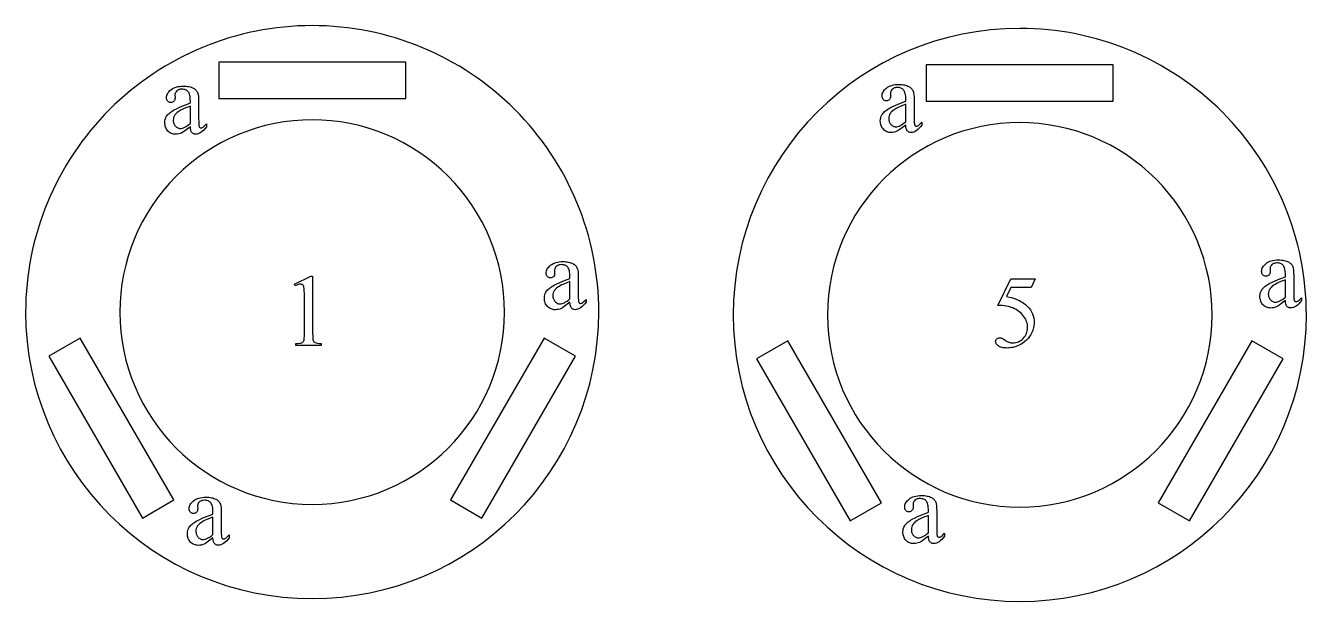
# Model space of a CAD drawing. Extents: x -27 to 581, y 232 to 579.
# Drawn here: x -24.4 to 84.3, y 449.5 to 498.4 of the extents above; entities that cross this region are included whole.
import ezdxf

# ---------------------------------------------------------------- set-up
doc = ezdxf.new("R2010")
doc.units = 0
doc.header["$MEASUREMENT"] = 0
doc.layers.get('0').update_dxf_attribs({"linetype": 'CONTINUOUS'})

msp = doc.modelspace()

# ---------------------------------------------------------------- linework, layer by layer
at = {"color": 3}
for points in [[(-7.980539, 492.236298), (7.891461, 492.236298), (7.891461, 495.308289), (-7.980539, 495.308289)], [(52.063507, 492.000763), (67.935509, 492.000763), (67.935509, 495.072754), (52.063507, 495.072754)], [(-11.789703, 458.147522), (-19.725704, 471.893066), (-22.386133, 470.357086), (-14.450133, 456.611542)], [(19.636625, 471.893066), (11.700626, 458.147522), (14.361056, 456.611542), (22.297056, 470.357086)], [(48.254345, 457.911987), (40.318344, 471.657532), (37.657913, 470.121552), (45.593914, 456.375977)], [(79.680672, 471.657532), (71.744675, 457.911987), (74.405106, 456.375977), (82.341103, 470.121552)]]:
    msp.add_lwpolyline(points, close=True, dxfattribs=at)
at = {"color": 18}
for points in [[(-10.38457, 489.828979), (-10.656163, 489.621918), (-10.872004, 489.463684), (-11.032092, 489.354309), (-11.136429, 489.293762), (-11.252977, 489.247314), (-11.373242, 489.214111), (-11.497225, 489.194214), (-11.624924, 489.187561), (-11.723585, 489.191895), (-11.817801, 489.204834), (-11.907568, 489.22641), (-11.992888, 489.256592), (-12.073763, 489.295441), (-12.150189, 489.342896), (-12.22217, 489.398987), (-12.289702, 489.463684), (-12.350931, 489.535431), (-12.403995, 489.61261), (-12.448895, 489.695251), (-12.485632, 489.783325), (-12.514205, 489.876831), (-12.534615, 489.9758), (-12.54686, 490.0802), (-12.550941, 490.190063), (-12.542977, 490.327576), (-12.519083, 490.455536), (-12.47926, 490.573944), (-12.423508, 490.6828), (-12.375953, 490.754486), (-12.320367, 490.825104), (-12.256749, 490.894653), (-12.185102, 490.963135), (-12.105422, 491.030579), (-12.017712, 491.096954), (-11.92197, 491.162262), (-11.818198, 491.226501), (-11.701484, 491.291962), (-11.566916, 491.36084), (-11.244216, 491.509003), (-10.850101, 491.670959), (-10.38457, 491.84668), (-10.38457, 491.999603), (-10.387457, 492.139404), (-10.396119, 492.267761), (-10.410555, 492.384705), (-10.430765, 492.490234), (-10.456749, 492.584351), (-10.488508, 492.667053), (-10.526041, 492.738342), (-10.569349, 492.798187), (-10.618165, 492.848969), (-10.672225, 492.892975), (-10.731528, 492.930206), (-10.796075, 492.960693), (-10.865865, 492.984375), (-10.940898, 493.001282), (-11.021174, 493.011444), (-11.106694, 493.014832), (-11.233597, 493.005798), (-11.291871, 492.994507), (-11.346694, 492.978729), (-11.398066, 492.958435), (-11.445986, 492.933594), (-11.490455, 492.904266), (-11.531473, 492.870422), (-11.602092, 492.795532), (-11.629835, 492.756104), (-11.652534, 492.715363), (-11.67019, 492.673279), (-11.6828, 492.629883), (-11.690367, 492.585144), (-11.692888, 492.539093), (-11.684393, 492.292725), (-11.690632, 492.200592), (-11.709349, 492.119629), (-11.740543, 492.049805), (-11.784216, 491.991119), (-11.837977, 491.944641), (-11.899437, 491.911469), (-11.968596, 491.891571), (-12.045455, 491.884918), (-12.120455, 491.891815), (-12.188287, 491.912537), (-12.248951, 491.947052), (-12.302446, 491.995361), (-12.346119, 492.055634), (-12.377314, 492.125977), (-12.39603, 492.206421), (-12.402269, 492.296967), (-12.396428, 492.38736), (-12.378906, 492.475891), (-12.349703, 492.562561), (-12.308818, 492.6474), (-12.256251, 492.730377), (-12.192003, 492.811462), (-12.116075, 492.890717), (-12.028464, 492.968109), (-11.9303, 493.039795), (-11.822712, 493.101929), (-11.705698, 493.15448), (-11.579261, 493.197479), (-11.443398, 493.230957), (-11.29811, 493.254822), (-11.143397, 493.269165), (-10.97926, 493.273956), (-10.852623, 493.27124), (-10.731827, 493.263062), (-10.616871, 493.249451), (-10.507756, 493.230408), (-10.404482, 493.205933), (-10.307048, 493.175995), (-10.215455, 493.140625), (-10.129703, 493.099792), (-10.069105, 493.064545), (-10.012623, 493.024658), (-9.960256, 492.980133), (-9.912004, 492.930939), (-9.867867, 492.877106), (-9.827845, 492.818634), (-9.791937, 492.755524), (-9.760145, 492.687744), (-9.742225, 492.636108), (-9.726694, 492.57254), (-9.7028, 492.409515), (-9.688464, 492.19873), (-9.683685, 491.940155), (-9.683685, 490.61908), (-9.678375, 490.17041), (-9.671739, 490.026917), (-9.662446, 489.937317), (-9.650101, 489.879822), (-9.634305, 489.832703), (-9.615057, 489.795959), (-9.592358, 489.769531), (-9.567003, 489.750946), (-9.539791, 489.737671), (-9.51072, 489.729706), (-9.479792, 489.727051), (-9.416075, 489.734497), (-9.360853, 489.756775), (-9.305898, 489.796875), (-9.230234, 489.861908), (-9.016783, 490.066864), (-9.016783, 489.828979), (-9.135056, 489.679657), (-9.252004, 489.550232), (-9.367623, 489.440735), (-9.481915, 489.351135), (-9.59488, 489.281433), (-9.706517, 489.231659), (-9.816827, 489.201782), (-9.871484, 489.194305), (-9.925809, 489.191833), (-10.02457, 489.200867), (-10.069968, 489.212128), (-10.112712, 489.227936), (-10.152801, 489.24823), (-10.190234, 489.273071), (-10.225013, 489.302399), (-10.257136, 489.336243), (-10.286075, 489.375549), (-10.311296, 489.421204), (-10.3328, 489.473236), (-10.350588, 489.531647), (-10.375012, 489.667572)], [(50.328857, 489.973389), (50.057266, 489.766296), (49.841423, 489.608093), (49.681335, 489.498718), (49.577, 489.438171), (49.460449, 489.391724), (49.340187, 489.358521), (49.216202, 489.338623), (49.088505, 489.33197), (48.989841, 489.336304), (48.895626, 489.349243), (48.805859, 489.370789), (48.720539, 489.401001), (48.639664, 489.439819), (48.56324, 489.487305), (48.491257, 489.543365), (48.423725, 489.608093), (48.362499, 489.67984), (48.309433, 489.757019), (48.264534, 489.839661), (48.227795, 489.927734), (48.199223, 490.02124), (48.178814, 490.120209), (48.166569, 490.224609), (48.162487, 490.334473), (48.170452, 490.471985), (48.194344, 490.599945), (48.234169, 490.718353), (48.289921, 490.827209), (48.337475, 490.898865), (48.393063, 490.969482), (48.45668, 491.039063), (48.528328, 491.107544), (48.608006, 491.174988), (48.695717, 491.241364), (48.791458, 491.306671), (48.895229, 491.370911), (49.011944, 491.43634), (49.146511, 491.505249), (49.469212, 491.653381), (49.863327, 491.815338), (50.328857, 491.991089), (50.328857, 492.144012), (50.32597, 492.283783), (50.31731, 492.41217), (50.302872, 492.529114), (50.282661, 492.634644), (50.25668, 492.72876), (50.224918, 492.811462), (50.187386, 492.882721), (50.144081, 492.942596), (50.095264, 492.993378), (50.041203, 493.037384), (49.981899, 493.074615), (49.917355, 493.105072), (49.847565, 493.128784), (49.77253, 493.145691), (49.692253, 493.155853), (49.606735, 493.159241), (49.479832, 493.150208), (49.421558, 493.138916), (49.366734, 493.123138), (49.315361, 493.102814), (49.267441, 493.078003), (49.222973, 493.048645), (49.181957, 493.014801), (49.111336, 492.939941), (49.083591, 492.900513), (49.060894, 492.859772), (49.04324, 492.817688), (49.030628, 492.774292), (49.02306, 492.729553), (49.020538, 492.683472), (49.029034, 492.437103), (49.022797, 492.344971), (49.004078, 492.264008), (48.972885, 492.194183), (48.929211, 492.135529), (48.87545, 492.08905), (48.813992, 492.055878), (48.744831, 492.03595), (48.667973, 492.029327), (48.592972, 492.036224), (48.525143, 492.056946), (48.464478, 492.091431), (48.41098, 492.139771), (48.36731, 492.200012), (48.336113, 492.270386), (48.317398, 492.35083), (48.311157, 492.441345), (48.317001, 492.531738), (48.334522, 492.6203), (48.363724, 492.70697), (48.40461, 492.791809), (48.457176, 492.874756), (48.521423, 492.955872), (48.597355, 493.035126), (48.684963, 493.112518), (48.783127, 493.184204), (48.890717, 493.246307), (49.007729, 493.298889), (49.134167, 493.341888), (49.270031, 493.375336), (49.415318, 493.399231), (49.57003, 493.413574), (49.734169, 493.418335), (49.860806, 493.415619), (49.981602, 493.407471), (50.096558, 493.39386), (50.205673, 493.374817), (50.308945, 493.350311), (50.40638, 493.320374), (50.497974, 493.285004), (50.583725, 493.244202), (50.644321, 493.208954), (50.700806, 493.169067), (50.753174, 493.124512), (50.801426, 493.075348), (50.845562, 493.021515), (50.885582, 492.963043), (50.92149, 492.899902), (50.953281, 492.832153), (50.971203, 492.780518), (50.986732, 492.716919), (51.010628, 492.553925), (51.024963, 492.34314), (51.029743, 492.084534), (51.029743, 490.763489), (51.035053, 490.314819), (51.041691, 490.171326), (51.050983, 490.081726), (51.063328, 490.024231), (51.079124, 489.977112), (51.09837, 489.940338), (51.121071, 489.91394), (51.146423, 489.895325), (51.173637, 489.88208), (51.202709, 489.874084), (51.233635, 489.87146), (51.297352, 489.878876), (51.352573, 489.901184), (51.407532, 489.941284), (51.483192, 490.006317), (51.696644, 490.211273), (51.696644, 489.973389), (51.578373, 489.824066), (51.461426, 489.694641), (51.345806, 489.585114), (51.231514, 489.495514), (51.118549, 489.425842), (51.006912, 489.376038), (50.896603, 489.346191), (50.841946, 489.338715), (50.787621, 489.336243), (50.688858, 489.345245), (50.643459, 489.356537), (50.600716, 489.372314), (50.560627, 489.392639), (50.523193, 489.41748), (50.488415, 489.446808), (50.456291, 489.480652), (50.427353, 489.519958), (50.402134, 489.565613), (50.380627, 489.617645), (50.362839, 489.676056), (50.338417, 489.811981)], [(-10.38457, 490.105103), (-10.38457, 491.587585), (-10.912357, 491.369873), (-11.09103, 491.28891), (-11.212889, 491.226501), (-11.36873, 491.132019), (-11.500676, 491.03537), (-11.608729, 490.936615), (-11.653796, 490.886414), (-11.692888, 490.835724), (-11.756075, 490.731384), (-11.801208, 490.622253), (-11.828287, 490.508362), (-11.837314, 490.389709), (-11.834459, 490.31488), (-11.825897, 490.243286), (-11.811627, 490.174957), (-11.79165, 490.109863), (-11.765964, 490.048065), (-11.734571, 489.989471), (-11.697469, 489.934143), (-11.654658, 489.88208), (-11.608132, 489.834808), (-11.55988, 489.793823), (-11.509902, 489.759155), (-11.458199, 489.730774), (-11.404769, 489.708679), (-11.349614, 489.692932), (-11.292734, 489.683472), (-11.234128, 489.680328), (-11.150234, 489.686951), (-11.059968, 489.706879), (-10.963331, 489.740051), (-10.860322, 489.786499), (-10.750942, 489.846252), (-10.63519, 489.91925), (-10.513065, 490.005554)], [(50.328857, 490.249512), (50.328857, 491.731995), (49.801071, 491.514282), (49.622398, 491.433289), (49.500538, 491.370911), (49.3447, 491.276398), (49.212753, 491.179749), (49.104698, 491.080994), (49.059631, 491.030823), (49.020538, 490.980103), (48.957355, 490.875793), (48.91222, 490.766663), (48.885139, 490.652771), (48.876114, 490.534119), (48.878967, 490.459259), (48.887531, 490.387695), (48.901802, 490.319366), (48.92178, 490.254272), (48.947464, 490.192444), (48.978859, 490.133881), (49.015961, 490.078552), (49.058769, 490.026489), (49.105297, 489.979187), (49.153549, 489.938232), (49.203526, 489.903534), (49.25523, 489.875153), (49.308659, 489.853088), (49.363815, 489.837341), (49.420692, 489.827881), (49.479301, 489.824707), (49.563194, 489.83136), (49.653461, 489.851257), (49.750095, 489.88446), (49.853107, 489.930908), (49.962486, 489.990662), (50.078239, 490.06366), (50.200363, 490.149933)], [(21.828741, 474.935699), (21.55715, 474.728607), (21.341309, 474.570374), (21.181219, 474.460999), (21.076883, 474.400452), (20.960335, 474.354004), (20.840069, 474.320831), (20.716087, 474.300903), (20.588388, 474.294281), (20.489727, 474.298584), (20.395512, 474.311523), (20.305744, 474.333099), (20.220423, 474.363312), (20.139549, 474.40213), (20.063122, 474.449585), (19.991142, 474.505676), (19.923609, 474.570374), (19.862381, 474.64212), (19.809317, 474.71933), (19.764418, 474.801941), (19.72768, 474.890015), (19.699106, 474.983551), (19.678698, 475.08252), (19.666452, 475.18689), (19.662371, 475.296753), (19.670336, 475.434265), (19.694229, 475.562256), (19.734053, 475.680664), (19.789804, 475.78949), (19.837358, 475.861176), (19.892946, 475.931793), (19.956562, 476.001343), (20.028212, 476.069855), (20.107891, 476.137268), (20.195601, 476.203644), (20.291342, 476.268982), (20.395113, 476.333221), (20.511827, 476.398651), (20.646397, 476.46756), (20.969095, 476.615692), (21.363211, 476.777649), (21.828741, 476.9534), (21.828741, 477.106323), (21.825855, 477.246094), (21.817194, 477.374451), (21.802757, 477.491394), (21.782547, 477.596924), (21.756563, 477.69104), (21.724804, 477.773743), (21.687271, 477.845032), (21.643963, 477.904907), (21.595146, 477.955658), (21.541088, 477.999664), (21.481785, 478.036926), (21.417238, 478.067383), (21.347448, 478.091064), (21.272415, 478.108002), (21.192139, 478.118164), (21.106619, 478.121521), (20.979715, 478.112488), (20.921442, 478.101227), (20.866617, 478.085419), (20.815247, 478.065125), (20.767326, 478.040283), (20.722857, 478.010956), (20.681839, 477.977112), (20.611219, 477.902222), (20.583477, 477.862823), (20.560778, 477.822052), (20.543123, 477.779968), (20.530512, 477.736572), (20.522945, 477.691833), (20.520424, 477.645782), (20.528919, 477.399414), (20.52268, 477.307281), (20.503963, 477.226318), (20.472769, 477.156494), (20.429096, 477.097809), (20.375336, 477.051361), (20.313875, 477.018158), (20.244715, 476.99826), (20.167856, 476.991638), (20.092857, 476.998535), (20.025024, 477.019226), (19.964361, 477.053741), (19.910866, 477.102051), (19.867193, 477.162323), (19.835999, 477.232666), (19.817282, 477.31311), (19.811043, 477.403656), (19.816883, 477.494049), (19.834406, 477.582581), (19.863609, 477.669281), (19.904493, 477.754089), (19.95706, 477.837067), (20.021309, 477.918152), (20.097239, 477.997406), (20.184849, 478.074799), (20.283012, 478.146484), (20.3906, 478.208618), (20.507614, 478.261169), (20.634052, 478.304199), (20.769915, 478.337646), (20.915203, 478.361542), (21.069914, 478.375854), (21.234053, 478.380646), (21.360689, 478.37793), (21.481485, 478.369751), (21.596441, 478.35614), (21.705557, 478.337097), (21.80883, 478.312622), (21.906263, 478.282684), (21.997856, 478.247314), (22.083609, 478.206482), (22.144207, 478.171234), (22.200689, 478.131348), (22.253056, 478.086823), (22.301308, 478.037628), (22.345446, 477.983826), (22.385468, 477.925354), (22.421375, 477.862213), (22.453167, 477.794434), (22.471087, 477.742798), (22.486618, 477.67923), (22.510511, 477.516235), (22.524849, 477.30542), (22.529627, 477.046844), (22.529627, 475.725769), (22.534937, 475.2771), (22.541574, 475.133606), (22.550865, 475.044006), (22.563211, 474.986542), (22.579008, 474.939392), (22.598255, 474.902649), (22.620955, 474.876221), (22.646309, 474.857635), (22.673521, 474.84436), (22.702591, 474.836395), (22.733521, 474.83374), (22.797237, 474.841187), (22.852459, 474.863464), (22.907415, 474.903564), (22.983078, 474.968628), (23.196529, 475.173584), (23.196529, 474.935699), (23.078255, 474.786346), (22.961308, 474.656921), (22.84569, 474.547424), (22.731398, 474.457825), (22.618433, 474.388123), (22.506796, 474.338348), (22.396486, 474.308472), (22.341827, 474.301025), (22.287502, 474.298523), (22.188742, 474.307556), (22.143343, 474.318848), (22.100601, 474.334625), (22.060513, 474.354919), (22.023079, 474.379761), (21.9883, 474.409088), (21.956175, 474.442932), (21.927238, 474.482239), (21.902016, 474.527893), (21.880512, 474.579956), (21.862724, 474.638336), (21.838299, 474.774292)], [(82.542168, 475.080078), (82.270576, 474.873016), (82.054733, 474.714783), (81.894646, 474.605408), (81.790314, 474.544861), (81.673759, 474.498413), (81.553497, 474.46521), (81.429512, 474.445313), (81.301819, 474.43866), (81.203156, 474.442993), (81.10894, 474.455933), (81.019173, 474.477509), (80.933853, 474.50769), (80.852974, 474.546539), (80.77655, 474.593994), (80.704567, 474.650085), (80.637039, 474.714783), (80.575813, 474.78653), (80.522743, 474.863708), (80.477844, 474.94635), (80.441109, 475.034424), (80.412537, 475.12793), (80.392128, 475.226898), (80.379883, 475.331299), (80.375801, 475.441162), (80.383766, 475.578674), (80.407654, 475.706635), (80.447479, 475.825043), (80.503235, 475.933899), (80.550789, 476.005585), (80.606377, 476.076202), (80.669991, 476.145752), (80.741638, 476.214233), (80.82132, 476.281677), (80.909027, 476.348053), (81.004768, 476.413361), (81.108543, 476.4776), (81.225258, 476.54306), (81.359825, 476.611938), (81.682526, 476.760101), (82.076637, 476.922028), (82.542168, 477.097778), (82.542168, 477.250702), (82.539284, 477.390503), (82.530624, 477.51886), (82.516182, 477.635803), (82.495972, 477.741333), (82.469994, 477.835449), (82.438232, 477.918152), (82.400696, 477.989441), (82.357391, 478.049286), (82.308578, 478.100067), (82.254517, 478.144073), (82.195213, 478.181305), (82.130669, 478.211761), (82.060875, 478.235474), (81.98584, 478.25238), (81.905563, 478.262543), (81.820045, 478.26593), (81.693146, 478.256897), (81.634872, 478.245605), (81.580048, 478.229828), (81.528671, 478.209534), (81.480751, 478.184692), (81.436287, 478.155365), (81.395264, 478.121521), (81.324646, 478.046631), (81.296906, 478.007202), (81.274208, 477.966461), (81.256554, 477.924377), (81.243942, 477.880981), (81.236374, 477.836243), (81.233849, 477.790161), (81.242348, 477.543823), (81.236107, 477.451691), (81.217392, 477.370728), (81.186195, 477.300903), (81.142525, 477.242218), (81.08876, 477.19574), (81.027306, 477.162567), (80.958145, 477.142639), (80.881287, 477.136017), (80.806282, 477.142914), (80.738457, 477.163635), (80.677788, 477.198151), (80.62429, 477.24646), (80.58062, 477.306732), (80.549423, 477.377075), (80.530708, 477.45752), (80.524467, 477.548065), (80.530312, 477.638458), (80.547836, 477.72699), (80.577034, 477.81366), (80.61792, 477.898499), (80.670486, 477.981445), (80.734734, 478.062561), (80.810669, 478.141815), (80.898277, 478.219208), (80.996437, 478.290894), (81.104027, 478.353027), (81.221039, 478.405579), (81.347481, 478.448578), (81.483345, 478.482056), (81.628632, 478.50592), (81.78334, 478.520264), (81.947479, 478.525055), (82.07412, 478.522339), (82.194916, 478.51416), (82.309868, 478.500549), (82.418983, 478.481506), (82.522255, 478.457031), (82.61969, 478.427063), (82.711288, 478.391724), (82.797035, 478.350891), (82.857635, 478.315643), (82.914116, 478.275757), (82.966484, 478.231201), (83.01474, 478.182037), (83.058876, 478.128204), (83.098892, 478.069733), (83.134804, 478.006622), (83.166595, 477.938843), (83.184517, 477.887207), (83.200043, 477.823639), (83.223938, 477.660614), (83.238274, 477.449829), (83.243057, 477.191223), (83.243057, 475.870178), (83.248367, 475.421509), (83.255005, 475.278015), (83.264297, 475.188416), (83.276642, 475.13092), (83.292435, 475.083801), (83.311684, 475.047028), (83.334381, 475.02063), (83.359734, 475.002045), (83.386948, 474.98877), (83.416023, 474.980804), (83.446945, 474.978149), (83.510666, 474.985596), (83.565887, 475.007874), (83.620842, 475.047974), (83.696503, 475.113007), (83.909958, 475.317963), (83.909958, 475.080078), (83.791687, 474.930756), (83.674736, 474.801331), (83.55912, 474.691833), (83.444824, 474.602203), (83.331863, 474.532532), (83.220222, 474.482727), (83.109917, 474.452881), (83.05526, 474.445404), (83.000931, 474.442932), (82.902168, 474.451965), (82.856773, 474.463226), (82.814026, 474.479034), (82.773941, 474.499329), (82.736504, 474.52417), (82.701729, 474.553497), (82.669601, 474.587341), (82.640663, 474.626648), (82.615448, 474.672302), (82.593941, 474.724335), (82.576149, 474.782745), (82.551727, 474.918671)], [(-1.549661, 476.465607), (-0.147891, 477.149506), (-0.007714, 477.149506), (-0.007714, 472.285797), (-0.005192, 472.066498), (0.002374, 471.892883), (0.014985, 471.764893), (0.03264, 471.682617), (0.058259, 471.626587), (0.094763, 471.577484), (0.142153, 471.535278), (0.200427, 471.499939), (0.280604, 471.471558), (0.393701, 471.450043), (0.539719, 471.435425), (0.718657, 471.427734), (0.718657, 471.270569), (-1.447714, 471.270569), (-1.447714, 471.427734), (-1.261874, 471.435303), (-1.112139, 471.449524), (-0.998511, 471.470337), (-0.920989, 471.497833), (-0.866033, 471.531281), (-0.820104, 471.570038), (-0.783201, 471.614105), (-0.755325, 471.663483), (-0.734883, 471.741425), (-0.720281, 471.871094), (-0.71152, 472.052551), (-0.708599, 472.285797), (-0.708599, 475.395172), (-0.711254, 475.681366), (-0.719219, 475.911285), (-0.732493, 476.0849), (-0.751077, 476.202271), (-0.768998, 476.265717), (-0.793024, 476.320129), (-0.823157, 476.36554), (-0.859396, 476.401917), (-0.900679, 476.429779), (-0.945944, 476.449707), (-0.995192, 476.461639), (-1.048422, 476.465607), (-1.134706, 476.457397), (-1.236387, 476.432709), (-1.353467, 476.391541), (-1.485945, 476.333923)], [(21.828741, 475.211792), (21.828741, 476.694275), (21.300955, 476.476563), (21.122282, 476.395599), (21.000423, 476.333221), (20.844584, 476.238708), (20.712635, 476.142059), (20.604582, 476.043304), (20.559517, 475.993134), (20.520424, 475.942413), (20.457237, 475.838074), (20.412106, 475.728973), (20.385025, 475.615082), (20.375999, 475.496399), (20.378853, 475.42157), (20.387415, 475.349976), (20.401684, 475.281647), (20.421663, 475.216583), (20.447348, 475.154755), (20.478743, 475.096191), (20.515844, 475.040863), (20.558653, 474.98877), (20.605181, 474.941498), (20.653433, 474.900513), (20.703411, 474.865845), (20.755114, 474.837463), (20.808542, 474.815399), (20.863697, 474.799622), (20.920578, 474.790161), (20.979185, 474.787018), (21.063078, 474.79364), (21.153343, 474.813568), (21.249981, 474.846741), (21.352989, 474.893219), (21.46237, 474.952942), (21.578123, 475.02594), (21.700247, 475.112244)], [(61.308544, 476.905487), (60.977219, 476.18335), (59.244122, 476.18335), (58.866066, 475.410278), (59.140182, 475.360962), (59.399696, 475.295837), (59.523975, 475.257355), (59.644608, 475.214935), (59.761585, 475.168549), (59.874916, 475.118225), (59.984596, 475.063965), (60.090626, 475.005737), (60.193001, 474.943542), (60.291729, 474.877441), (60.386806, 474.807373), (60.478233, 474.733337), (60.566013, 474.655365), (60.650139, 474.573456), (60.782551, 474.425842), (60.897305, 474.271851), (60.994408, 474.111511), (61.073853, 473.944763), (61.135647, 473.771667), (61.179783, 473.592224), (61.206264, 473.406372), (61.215092, 473.214172), (61.212208, 473.101593), (61.203545, 472.99115), (61.18911, 472.882813), (61.1689, 472.776642), (61.142914, 472.672546), (61.111156, 472.570618), (61.073624, 472.470795), (61.030315, 472.373108), (60.931953, 472.186981), (60.821644, 472.015198), (60.699387, 471.857788), (60.565182, 471.714691), (60.421024, 471.585388), (60.268898, 471.46936), (60.10881, 471.366638), (59.940758, 471.277161), (59.818233, 471.222412), (59.694916, 471.174957), (59.570801, 471.134796), (59.445889, 471.101929), (59.320183, 471.076385), (59.193676, 471.058136), (59.066376, 471.04718), (58.938278, 471.043518), (58.813137, 471.046295), (58.696819, 471.054565), (58.589329, 471.068329), (58.490669, 471.087616), (58.400833, 471.112396), (58.319828, 471.1427), (58.24765, 471.178497), (58.184296, 471.219818), (58.129044, 471.264465), (58.081154, 471.310211), (58.040634, 471.357117), (58.007484, 471.405121), (57.981697, 471.454285), (57.96328, 471.504547), (57.952229, 471.555969), (57.948544, 471.60849), (57.954651, 471.666229), (57.972969, 471.72052), (58.003502, 471.771362), (58.046246, 471.818756), (58.098278, 471.858704), (58.156685, 471.887268), (58.221466, 471.904358), (58.292614, 471.910095), (58.396156, 471.901581), (58.442749, 471.890961), (58.485889, 471.876099), (58.597927, 471.815552), (58.768368, 471.701935), (58.848148, 471.650177), (58.928192, 471.605286), (59.008499, 471.567322), (59.089077, 471.536285), (59.169918, 471.512115), (59.251022, 471.494873), (59.332394, 471.484497), (59.414032, 471.481049), (59.536388, 471.486938), (59.654961, 471.504547), (59.769749, 471.533936), (59.880756, 471.575043), (59.98798, 471.627899), (60.091419, 471.692505), (60.191078, 471.76886), (60.286953, 471.856995), (60.375061, 471.953522), (60.45142, 472.055176), (60.516033, 472.161926), (60.568897, 472.273804), (60.610016, 472.390778), (60.639385, 472.512878), (60.657005, 472.640076), (60.66288, 472.7724), (60.657639, 472.901917), (60.641907, 473.029236), (60.615692, 473.154388), (60.578987, 473.277344), (60.531796, 473.398102), (60.474121, 473.516663), (60.405956, 473.633057), (60.327305, 473.747253), (60.239429, 473.857117), (60.143589, 473.960571), (60.039783, 474.057556), (59.928013, 474.148132), (59.808281, 474.232269), (59.68058, 474.309937), (59.544918, 474.381195), (59.401287, 474.446014), (59.280293, 474.491272), (59.148811, 474.531494), (59.00684, 474.566681), (58.854385, 474.596802), (58.691444, 474.621887), (58.518013, 474.641937), (58.334099, 474.656952), (58.139694, 474.666901), (59.244122, 476.905487)], [(82.542168, 475.356201), (82.542168, 476.838684), (82.014381, 476.620972), (81.835709, 476.540009), (81.713852, 476.4776), (81.558014, 476.383118), (81.426064, 476.286469), (81.318008, 476.187683), (81.272942, 476.137512), (81.233849, 476.086823), (81.170662, 475.982483), (81.125534, 475.873352), (81.09845, 475.75946), (81.089424, 475.640808), (81.092278, 475.565979), (81.100845, 475.494385), (81.115112, 475.426056), (81.135094, 475.360962), (81.160774, 475.299133), (81.192169, 475.24057), (81.229271, 475.185242), (81.272079, 475.133179), (81.318611, 475.085907), (81.366859, 475.044922), (81.41684, 475.010223), (81.468544, 474.981873), (81.521973, 474.959778), (81.577126, 474.944031), (81.634003, 474.93457), (81.692612, 474.931427), (81.776505, 474.938049), (81.866776, 474.957977), (81.963409, 474.99115), (82.066422, 475.037598), (82.175797, 475.097351), (82.29155, 475.170349), (82.413673, 475.256653)], [(-8.464483, 454.936615), (-8.736076, 454.729523), (-8.951917, 454.571289), (-9.112005, 454.461914), (-9.216342, 454.401398), (-9.332891, 454.354919), (-9.453156, 454.321747), (-9.577138, 454.301819), (-9.704838, 454.295197), (-9.803499, 454.2995), (-9.897714, 454.312439), (-9.987481, 454.334015), (-10.072802, 454.364227), (-10.153676, 454.403046), (-10.230103, 454.4505), (-10.302083, 454.506592), (-10.369617, 454.571289), (-10.430844, 454.643036), (-10.483909, 454.720245), (-10.528809, 454.802856), (-10.565545, 454.89093), (-10.594118, 454.984467), (-10.614528, 455.083435), (-10.626773, 455.187836), (-10.630856, 455.297668), (-10.62289, 455.435181), (-10.598997, 455.563171), (-10.559174, 455.68158), (-10.503422, 455.790405), (-10.455866, 455.862091), (-10.40028, 455.932709), (-10.336662, 456.002258), (-10.265015, 456.07077), (-10.185335, 456.138214), (-10.097625, 456.20459), (-10.001884, 456.269897), (-9.898111, 456.334137), (-9.781397, 456.399567), (-9.646829, 456.468475), (-9.324129, 456.616608), (-8.930015, 456.778564), (-8.464483, 456.954315), (-8.464483, 457.107239), (-8.467371, 457.247009), (-8.476032, 457.375366), (-8.490468, 457.49231), (-8.510678, 457.597839), (-8.536663, 457.691956), (-8.568421, 457.774658), (-8.605955, 457.845947), (-8.649262, 457.905823), (-8.698078, 457.956573), (-8.752138, 458.00058), (-8.811441, 458.037842), (-8.875988, 458.068298), (-8.945778, 458.09198), (-9.020811, 458.108917), (-9.101088, 458.11908), (-9.186607, 458.122437), (-9.31351, 458.113434), (-9.371784, 458.102142), (-9.426607, 458.086334), (-9.477979, 458.06604), (-9.525899, 458.041199), (-9.570369, 458.011871), (-9.611386, 457.978027), (-9.682006, 457.903168), (-9.709749, 457.863739), (-9.732448, 457.822968), (-9.750103, 457.780884), (-9.762713, 457.737488), (-9.77028, 457.692749), (-9.772802, 457.646698), (-9.764306, 457.40033), (-9.770545, 457.308197), (-9.789262, 457.227234), (-9.820457, 457.15741), (-9.864129, 457.098724), (-9.917891, 457.052277), (-9.979351, 457.019073), (-10.04851, 456.999176), (-10.125368, 456.992554), (-10.200368, 456.999451), (-10.2682, 457.020142), (-10.328864, 457.054657), (-10.38236, 457.102966), (-10.426032, 457.163239), (-10.457227, 457.233612), (-10.475944, 457.314026), (-10.482183, 457.404572), (-10.476342, 457.494965), (-10.458819, 457.583496), (-10.429616, 457.670197), (-10.388731, 457.755005), (-10.336164, 457.837982), (-10.271917, 457.919098), (-10.195988, 457.998322), (-10.108377, 458.075714), (-10.010214, 458.1474), (-9.902625, 458.209534), (-9.785612, 458.262085), (-9.659174, 458.305115), (-9.523311, 458.338562), (-9.378023, 458.362457), (-9.22331, 458.37677), (-9.059174, 458.381561), (-8.932536, 458.378845), (-8.81174, 458.370667), (-8.696784, 458.357086), (-8.587669, 458.338013), (-8.484395, 458.313538), (-8.386961, 458.2836), (-8.295368, 458.24823), (-8.209616, 458.207397), (-8.149019, 458.17215), (-8.092537, 458.132263), (-8.04017, 458.087738), (-7.991917, 458.038544), (-7.94778, 457.984741), (-7.907758, 457.92627), (-7.87185, 457.863129), (-7.840059, 457.79538), (-7.822138, 457.743744), (-7.806607, 457.680145), (-7.782713, 457.517151), (-7.768377, 457.306335), (-7.763598, 457.04776), (-7.763598, 455.726685), (-7.758289, 455.278015), (-7.751652, 455.134521), (-7.74236, 455.044922), (-7.730014, 454.987457), (-7.714218, 454.940338), (-7.69497, 454.903564), (-7.672271, 454.877136), (-7.646917, 454.858551), (-7.619705, 454.845276), (-7.590634, 454.837311), (-7.559705, 454.834656), (-7.495988, 454.842102), (-7.440767, 454.86438), (-7.385811, 454.90448), (-7.310147, 454.969543), (-7.096696, 455.1745), (-7.096696, 454.936615), (-7.21497, 454.787262), (-7.331917, 454.657837), (-7.447536, 454.54834), (-7.561829, 454.45874), (-7.674793, 454.389038), (-7.78643, 454.339264), (-7.89674, 454.309387), (-7.951397, 454.301941), (-8.005722, 454.299438), (-8.104484, 454.308472), (-8.149881, 454.319763), (-8.192625, 454.335541), (-8.232714, 454.355865), (-8.270147, 454.380676), (-8.304926, 454.410004), (-8.337049, 454.443878), (-8.365988, 454.483154), (-8.391209, 454.528809), (-8.412713, 454.580872), (-8.430501, 454.639252), (-8.454926, 454.775208)], [(52.248943, 455.080994), (51.977352, 454.873932), (51.761513, 454.715698), (51.601421, 454.606323), (51.497086, 454.545776), (51.380539, 454.499329), (51.260273, 454.466125), (51.136292, 454.446228), (51.008591, 454.439606), (50.909927, 454.443909), (50.815716, 454.456848), (50.725948, 454.478424), (50.640625, 454.508606), (50.559753, 454.547455), (50.483326, 454.59491), (50.411346, 454.651001), (50.343811, 454.715698), (50.282585, 454.787445), (50.229519, 454.864624), (50.18462, 454.947266), (50.147884, 455.035339), (50.119308, 455.128845), (50.0989, 455.227814), (50.086655, 455.332214), (50.082573, 455.442078), (50.090538, 455.57959), (50.114433, 455.70755), (50.154255, 455.825958), (50.210007, 455.934814), (50.257561, 456.0065), (50.313148, 456.077118), (50.376766, 456.146667), (50.448414, 456.215179), (50.528091, 456.282593), (50.615803, 456.348969), (50.711544, 456.414276), (50.815315, 456.478516), (50.93203, 456.543976), (51.066601, 456.612854), (51.389297, 456.761017), (51.783413, 456.922943), (52.248943, 457.098694), (52.248943, 457.251617), (52.246059, 457.391418), (52.237396, 457.519775), (52.222961, 457.636719), (52.202751, 457.742249), (52.176765, 457.836365), (52.145008, 457.919067), (52.107475, 457.990356), (52.064167, 458.050201), (52.01535, 458.100983), (51.961288, 458.144989), (51.901985, 458.18222), (51.83744, 458.212677), (51.767651, 458.236389), (51.692616, 458.253296), (51.612339, 458.263458), (51.526821, 458.266846), (51.399918, 458.257813), (51.341644, 458.246552), (51.286819, 458.230743), (51.235451, 458.210449), (51.187531, 458.185608), (51.143059, 458.156281), (51.102043, 458.122437), (51.031422, 458.047546), (51.003677, 458.008118), (50.98098, 457.967377), (50.963326, 457.925293), (50.950714, 457.881897), (50.94315, 457.837158), (50.940624, 457.791107), (50.949123, 457.544739), (50.942883, 457.452606), (50.924168, 457.371643), (50.892971, 457.301819), (50.8493, 457.243134), (50.795536, 457.196655), (50.734077, 457.163483), (50.664917, 457.143585), (50.588058, 457.136932), (50.513062, 457.143829), (50.445229, 457.164551), (50.384563, 457.199066), (50.33107, 457.247375), (50.287395, 457.307648), (50.256203, 457.377991), (50.237484, 457.458435), (50.231247, 457.548981), (50.237087, 457.639374), (50.254608, 457.727905), (50.283813, 457.814606), (50.324696, 457.899414), (50.377262, 457.982391), (50.441509, 458.063477), (50.517441, 458.142731), (50.605049, 458.220123), (50.703213, 458.291809), (50.810802, 458.353943), (50.927814, 458.406494), (51.054253, 458.449493), (51.190117, 458.482971), (51.335403, 458.506836), (51.490116, 458.521179), (51.654255, 458.52597), (51.780891, 458.523254), (51.901688, 458.515076), (52.016644, 458.501465), (52.125759, 458.482422), (52.229034, 458.457947), (52.326466, 458.428009), (52.41806, 458.392639), (52.503811, 458.351807), (52.564411, 458.316559), (52.620892, 458.276672), (52.67326, 458.232147), (52.721512, 458.182953), (52.765648, 458.12912), (52.805672, 458.070648), (52.841576, 458.007538), (52.873371, 457.939758), (52.891289, 457.888123), (52.906822, 457.824554), (52.930714, 457.66153), (52.945049, 457.450745), (52.949829, 457.192169), (52.949829, 455.871094), (52.955139, 455.422424), (52.961777, 455.278931), (52.971069, 455.189331), (52.983414, 455.131836), (52.99921, 455.084717), (53.018459, 455.047943), (53.041157, 455.021545), (53.066509, 455.00296), (53.093723, 454.989685), (53.122795, 454.98172), (53.153725, 454.979065), (53.217442, 454.986511), (53.272663, 455.008789), (53.327618, 455.048889), (53.403282, 455.113922), (53.616734, 455.318878), (53.616734, 455.080994), (53.498459, 454.931671), (53.381512, 454.802246), (53.265892, 454.692749), (53.1516, 454.603149), (53.038635, 454.533447), (52.926998, 454.483673), (52.816689, 454.453796), (52.762032, 454.44632), (52.707706, 454.443848), (52.608944, 454.452881), (52.563545, 454.464142), (52.520802, 454.47995), (52.480713, 454.500244), (52.443279, 454.525085), (52.408501, 454.554413), (52.376377, 454.588257), (52.347439, 454.627563), (52.32222, 454.673218), (52.300716, 454.72525), (52.282928, 454.783661), (52.258503, 454.919586)], [(-8.464483, 455.212708), (-8.464483, 456.69519), (-8.992271, 456.477478), (-9.170943, 456.396515), (-9.292802, 456.334137), (-9.448643, 456.239624), (-9.580589, 456.142975), (-9.688643, 456.04422), (-9.733709, 455.994049), (-9.772802, 455.943329), (-9.835988, 455.838989), (-9.881121, 455.729889), (-9.9082, 455.615997), (-9.917227, 455.497314), (-9.914372, 455.422485), (-9.905811, 455.350891), (-9.891541, 455.282562), (-9.871563, 455.217499), (-9.845878, 455.15567), (-9.814484, 455.097107), (-9.777382, 455.041779), (-9.734571, 454.989716), (-9.688046, 454.942413), (-9.639793, 454.901428), (-9.589815, 454.86676), (-9.538112, 454.838379), (-9.484682, 454.816315), (-9.429527, 454.800537), (-9.372647, 454.791077), (-9.314041, 454.787933), (-9.230147, 454.794586), (-9.139882, 454.814484), (-9.043244, 454.847656), (-8.940236, 454.894135), (-8.830855, 454.953857), (-8.715103, 455.026886), (-8.592979, 455.113159)], [(52.248943, 455.357117), (52.248943, 456.8396), (51.721157, 456.621887), (51.542484, 456.540924), (51.420628, 456.478516), (51.264786, 456.384033), (51.132839, 456.287384), (51.024784, 456.188629), (50.979717, 456.138428), (50.940624, 456.087738), (50.877441, 455.983398), (50.832306, 455.874268), (50.805229, 455.760376), (50.7962, 455.641724), (50.799057, 455.566895), (50.807617, 455.4953), (50.821888, 455.426971), (50.841866, 455.361877), (50.86755, 455.300079), (50.898945, 455.241486), (50.936047, 455.186157), (50.978855, 455.134094), (51.025383, 455.086823), (51.073635, 455.045837), (51.123611, 455.011139), (51.175316, 454.982788), (51.228745, 454.960693), (51.283901, 454.944946), (51.340782, 454.935486), (51.399387, 454.932343), (51.48328, 454.938965), (51.573547, 454.958893), (51.670185, 454.992065), (51.773193, 455.038544), (51.882572, 455.098267), (51.998325, 455.171265), (52.120449, 455.257568)]]:
    msp.add_lwpolyline(points, close=True, dxfattribs=at)
at = {"color": 1}
for centre, start, end in [((-0.044539, 474.092316), 90.000003, 180.000005), ((-0.044539, 474.092316), 0, 90.000003), ((59.999508, 473.856781), 90.000003, 179.999991), ((59.999508, 473.856781), 0, 90.000003), ((-0.044539, 474.092316), 180.000005, 270.000001), ((-0.044539, 474.092316), 270.000001, 360), ((59.999508, 473.856781), 180.000005, 270.000001), ((59.999508, 473.856781), 270.000001, 360)]:
    msp.add_arc(centre, 24.32, start, end, dxfattribs=at)
at = {"color": 5}
for centre, start, end in [((-0.044539, 474.092316), 90.000003, 180.000005), ((-0.044539, 474.092316), 0, 90.000003), ((59.999508, 473.856781), 90.000003, 179.999991), ((59.999508, 473.856781), 0, 90.000003), ((-0.044539, 474.092316), 180.000005, 270.000001), ((-0.044539, 474.092316), 270.000001, 360), ((59.999508, 473.856781), 180.000005, 270.000001), ((59.999508, 473.856781), 270.000001, 360)]:
    msp.add_arc(centre, 16.32, start, end, dxfattribs=at)

doc.saveas('drawing.dxf')
